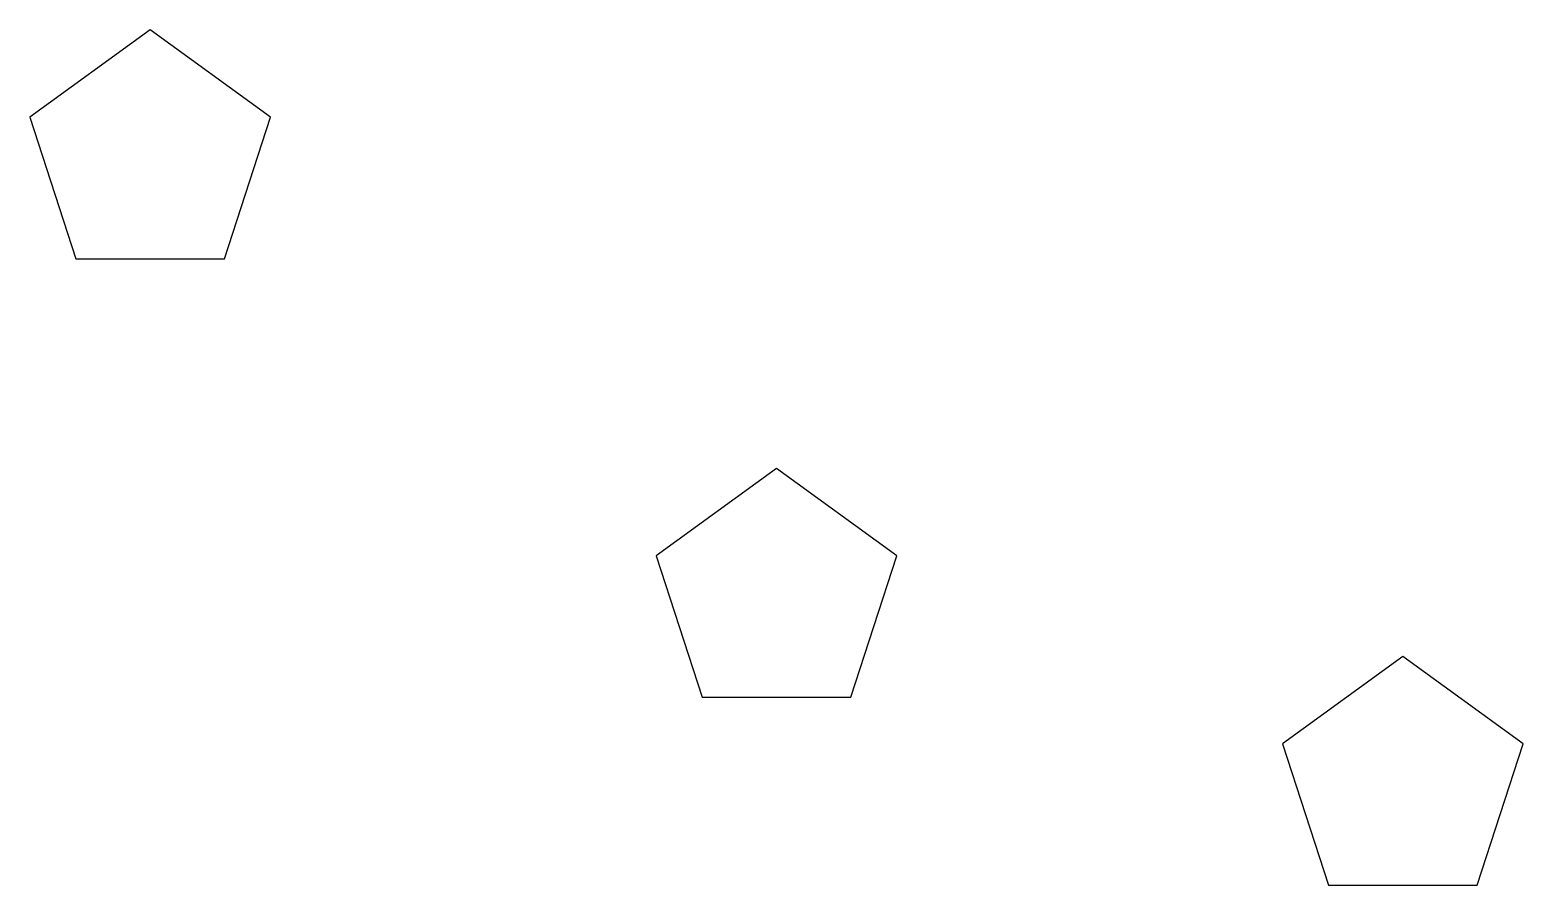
# Model space of a CAD drawing. Units: millimetres at full size, sheet at 1:100. Extents: x -9878 to 4718, y -6551 to 1808.
import ezdxf

# ---------------------------------------------------------------- set-up
doc = ezdxf.new("R2010")
doc.units = ezdxf.units.MM
doc.header["$LTSCALE"] = 100
doc.layers.add('0-0', color=7, linetype='Continuous')

msp = doc.modelspace()

# ---------------------------------------------------------------- linework, layer by layer
at = {"layer": '0-0'}
for points in [[(-9428.6, -428.6), (-7975.5, -428.6), (-7526.5, 953.4), (-8702, 1807.5), (-9877.6, 953.4)], [(-3306.1, -4714.3), (-1853, -4714.3), (-1404, -3332.3), (-2579.6, -2478.2), (-3755.2, -3332.3)], [(2816.3, -6551), (4269.4, -6551), (4718.4, -5169.1), (3542.9, -4315), (2367.3, -5169.1)]]:
    msp.add_lwpolyline(points, close=True, dxfattribs=at)

doc.saveas('drawing.dxf')
